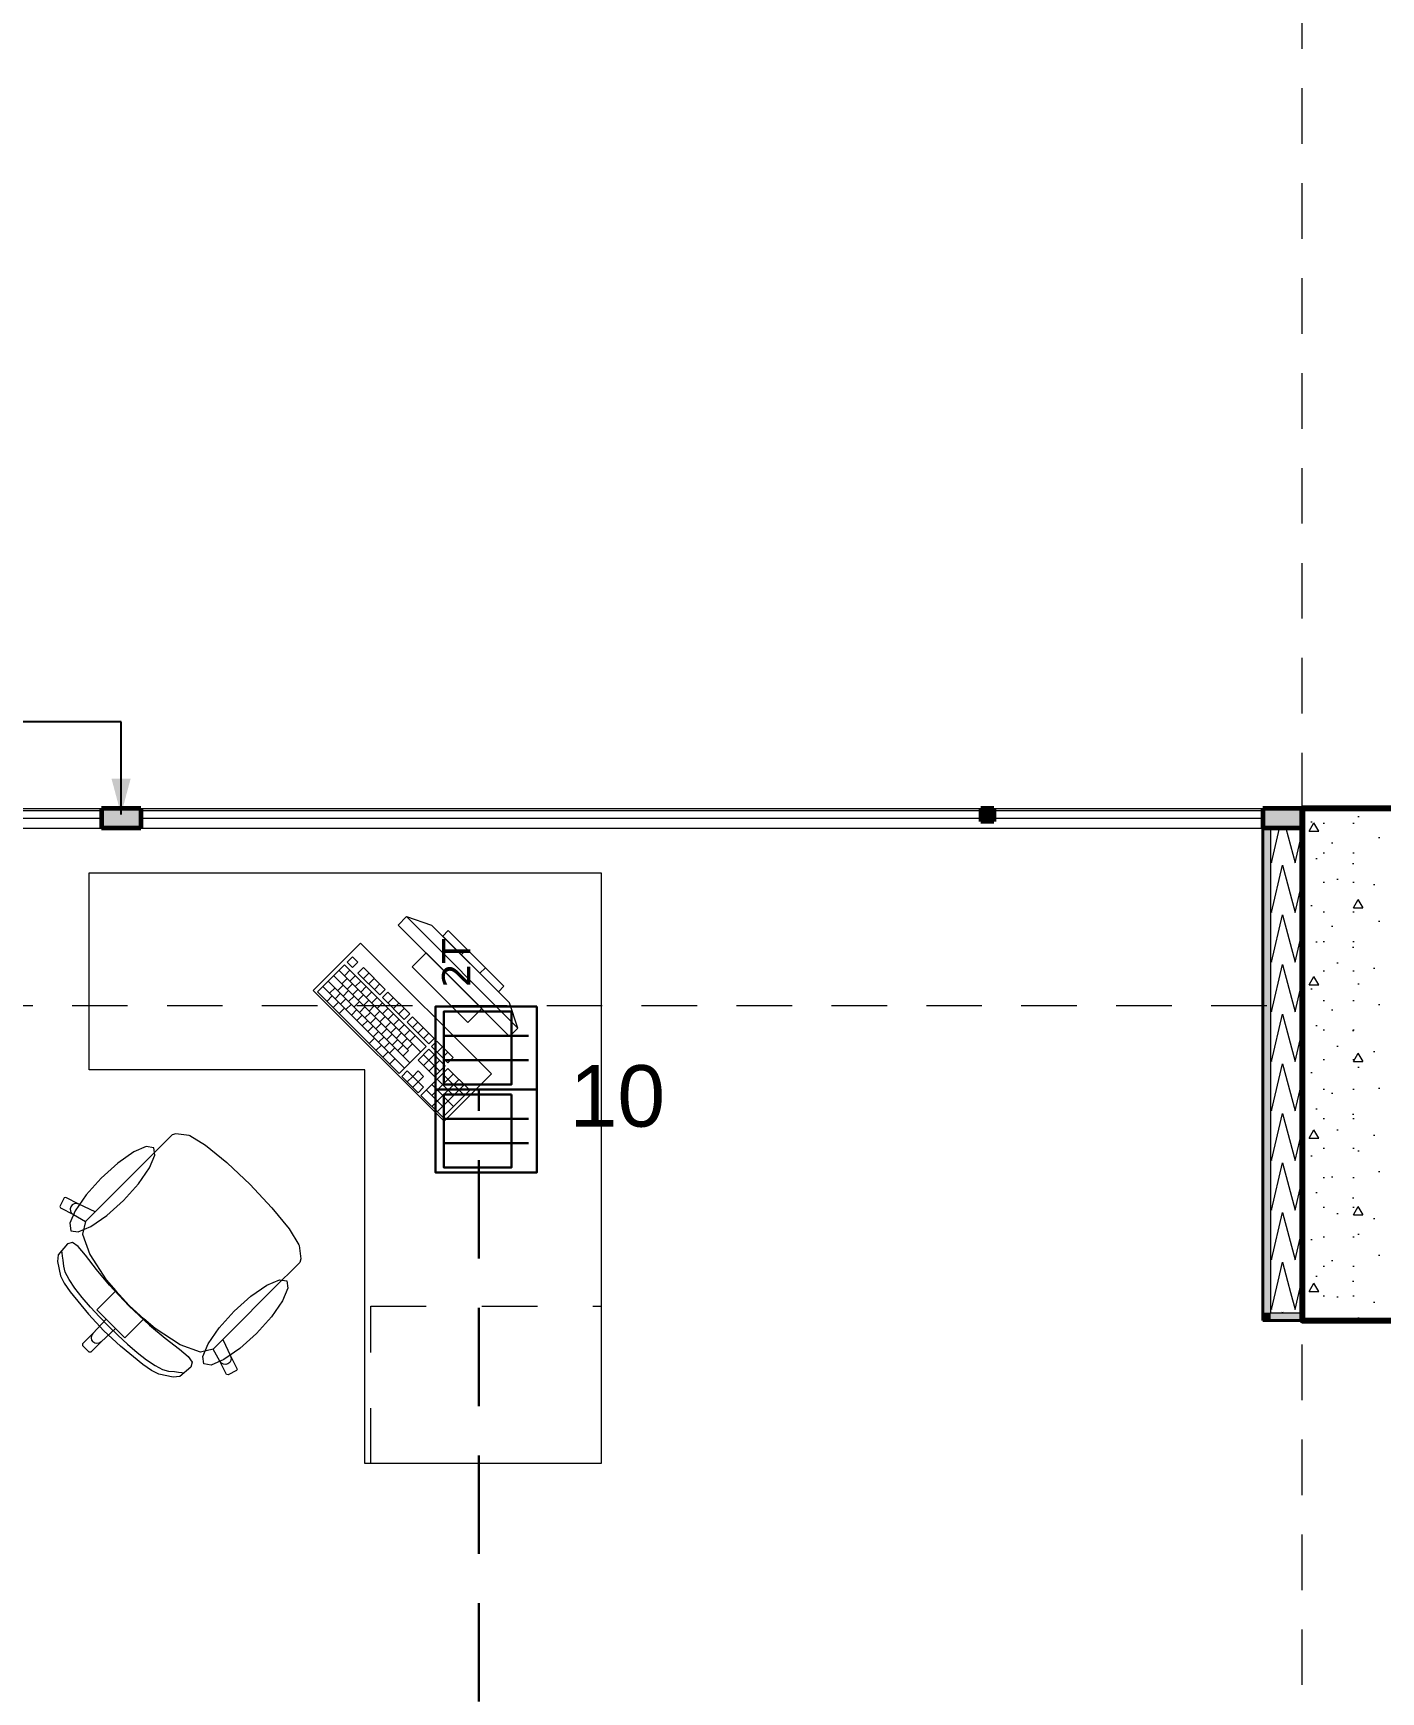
# Model space of a CAD drawing. Header units: inches. Extents: x -19 to 5698, y -728 to 92.
# Drawn here: x 105.347 to 108.77, y 15.157 to 19.369 of the extents above; entities that cross this region are included whole.
import ezdxf

# ---------------------------------------------------------------- set-up
doc = ezdxf.new("R2010")
doc.units = ezdxf.units.IN
doc.header["$MEASUREMENT"] = 0
doc.set_wipeout_variables(frame=1)
for name, pattern in [('HIDDEN', [0.375, 0.25, -0.125]), ('Hidden Line', [0.195611, 0.141111, -0.0545]), ('Rayas', [0.282222, 0.141111, -0.141111]), ('Wipeout_Contour', [1, 0, -1])]:
    doc.linetypes.add(name, pattern=pattern)
doc.layers.get('0').update_dxf_attribs({"color": 61})
doc.layers.add('00 conduct tomacorr', color=120, linetype='HIDDEN', lineweight=30)
doc.layers.add('00 IE LUZ EMERGENCIA', color=253, linetype='Continuous', lineweight=0)
for name, color, linetype in [('02 _ ARQ _ ZON _ Espacio.3D', 7, 'Continuous'), ('08 _ STR _ EXT _ 06 Columnas', 7, 'Continuous'), ('08 _ STR _ EXT _ 09 Vigas', 251, 'Continuous'), ('Acabado - Muros', 7, 'Continuous'), ('Estructura - 04 MURO', 7, 'Continuous'), ('Interior - Mobiliario', 7, 'Continuous'), ('Notas - Etiquetas', 7, 'Continuous')]:
    doc.layers.add(name, color=color, linetype=linetype)
doc.styles.add('Annotative', font='arial.ttf')
doc.dimstyles.new('Estilo_Generado__8', dxfattribs={"dimtxt": 0.18, "dimasz": 0.0912, "dimexe": 0.18, "dimexo": 0.0625, "dimgap": 0, "dimtad": 0, "dimtih": 1, "dimtoh": 1, "dimdec": 4, "dimzin": 0, "dimdsep": 46, "dimcen": 0.09, "dimadec": 0, "dimazin": 0, "dimtfac": 1, "dimtdec": 4, "dimtmove": 0, "dimatfit": 3, "dimldrblk": 'ARROWHEAD_5', "dimfxl": 1, "dimtolj": 1, "dimtzin": 0, "dimarcsym": 0})

# ---------------------------------------------------------------- blocks, each defined once
blk = doc.blocks.new('*X51', base_point=(804.059, 0))
at = {"layer": 'Estructura - 04 MURO', "color": 9, "linetype": 'Continuous', "lineweight": 5}
for p, q in [((820.0512, 16.128), (820.0678, 16.1998)), ((820.0919, 16.1998), (820.0997, 16.1706)), ((820.1275, 16.1983), (820.1279, 16.1998)), ((820.049, 16.1361), (820.0512, 16.128))]:
    blk.add_line(p, q, dxfattribs=at)
blk = doc.blocks.new('*X52', base_point=(804.059, 0))
at = {"layer": 'Estructura - 04 MURO', "color": 9, "linetype": 'Continuous', "lineweight": 5}
for p, q in [((820.1112, 16.128), (820.1275, 16.1983)), ((820.0997, 16.1706), (820.1112, 16.128)), ((820.0785, 16.1198), (820.079, 16.1219)), ((820.079, 16.1219), (820.0796, 16.1198))]:
    blk.add_line(p, q, dxfattribs=at)
blk = doc.blocks.new('*X54', base_point=(804.059, 0))
at = {"layer": 'Estructura - 04 MURO', "color": 9, "linetype": 'Continuous', "lineweight": 5}
for p, q in [((820.0512, 17.262), (820.0716, 17.35)), ((820.0876, 17.35), (820.1112, 17.262)), ((820.1112, 17.262), (820.129, 17.3388)), ((820.049, 17.2701), (820.0512, 17.262)), ((820.0512, 17.136), (820.079, 17.2559)), ((820.079, 17.2559), (820.1112, 17.136)), ((820.1112, 17.136), (820.129, 17.2128)), ((820.049, 17.1441), (820.0512, 17.136)), ((820.0512, 17.01), (820.079, 17.1299)), ((820.079, 17.1299), (820.1112, 17.01)), ((820.1112, 17.01), (820.129, 17.0868)), ((820.049, 17.0181), (820.0512, 17.01)), ((820.0512, 16.884), (820.079, 17.0039)), ((820.079, 17.0039), (820.1112, 16.884)), ((820.1112, 16.884), (820.129, 16.9608)), ((820.049, 16.8921), (820.0512, 16.884)), ((820.0512, 16.758), (820.079, 16.8779)), ((820.079, 16.8779), (820.1112, 16.758)), ((820.1112, 16.758), (820.129, 16.8348)), ((820.049, 16.7661), (820.0512, 16.758)), ((820.0512, 16.632), (820.079, 16.7519)), ((820.079, 16.7519), (820.1112, 16.632)), ((820.1112, 16.632), (820.129, 16.7088)), ((820.049, 16.6401), (820.0512, 16.632)), ((820.0512, 16.506), (820.079, 16.6259)), ((820.079, 16.6259), (820.1112, 16.506)), ((820.1112, 16.506), (820.129, 16.5828)), ((820.049, 16.5141), (820.0512, 16.506)), ((820.0512, 16.38), (820.079, 16.4999)), ((820.079, 16.4999), (820.1112, 16.38)), ((820.1112, 16.38), (820.129, 16.4568)), ((820.049, 16.3881), (820.0512, 16.38)), ((820.0512, 16.254), (820.079, 16.3739)), ((820.079, 16.3739), (820.1112, 16.254)), ((820.1112, 16.254), (820.129, 16.3308)), ((820.049, 16.2621), (820.0512, 16.254)), ((820.0678, 16.1998), (820.079, 16.2479)), ((820.079, 16.2479), (820.0919, 16.1998)), ((820.1279, 16.1998), (820.129, 16.2048))]:
    blk.add_line(p, q, dxfattribs=at)
blk = doc.blocks.new('ARROWHEAD_5')
at = {"linetype": 'Continuous', "lineweight": 0}
blk.add_hatch(color=0, dxfattribs=at).paths.add_polyline_path([(-1, 0.2679), (0, 0), (-1, -0.2679)])
at = {"color": 0, "linetype": 'Continuous', "lineweight": 0}
blk.add_line((0, 0), (-1, 0), dxfattribs=at)
blk = doc.blocks.new('CAJA POP UP 6 MODULOS')
at = {"layer": '00 conduct tomacorr', "linetype": 'Continuous'}
for p, q in [((-0.095, -0.165), (-0.095, -0.0151)), ((-0.052, -0.165), (-0.052, -0.0151)), ((0.052, -0.165), (0.052, -0.0151)), ((0.095, -0.165), (0.095, -0.0151)), ((0, -0.165), (0, -0.18))]:
    blk.add_line(p, q, dxfattribs=at)
for points in [[(-0.147, 0), (0.147, 0), (0.147, -0.18), (-0.147, -0.18)], [(0, 0), (0.147, 0), (0.147, -0.18), (0, -0.18)]]:
    blk.add_lwpolyline(points, close=True, dxfattribs=at)
for points in [[(-0.138, -0.045), (-0.009, -0.045), (-0.009, -0.165), (-0.138, -0.165), (-0.138, -0.045)], [(0.009, -0.045), (0.138, -0.045), (0.138, -0.165), (0.009, -0.165), (0.009, -0.045)]]:
    blk.add_lwpolyline(points, dxfattribs=at)
at = {"color": 1, "insert": (-0.1807, -0.168), "char_height": 0.05, "attachment_point": 1, "rotation": 180}
blk.add_mtext_dynamic_manual_height_columns('{\\fVerdana|b0|i0|c0|p34;2T}', width=0.000481, gutter_width=0.1561, heights=[0], dxfattribs=at)

msp = doc.modelspace()

# ---------------------------------------------------------------- hatches: boundary and pattern name
at = {"layer": '08 _ STR _ EXT _ 06 Columnas', "linetype": 'Continuous', "lineweight": 9}
h = msp.add_hatch(dxfattribs=at)
h.set_pattern_fill('HORMIGÓN_EN_MASA_0002', style=0, pattern_type=2)
h.set_pattern_definition([(0, (92.5, 6e-09), (0, 0.3897114), [0.024375, -0.200625]), (0, (92.6125, 0.19486), (0, 0.3897114), [0.024375, -0.200625]), (60, (92.5, 6e-09), (-0.3375, 0.194856), [0.024375, -0.200625]), (60, (92.725, 6e-09), (-0.3375, 0.194856), [0.024375, -0.200625]), (120, (92.5244, 6e-09), (0.3375, 0.194856), [0.024375, -0.200625]), (120, (92.7494, 6e-09), (0.3375, 0.194856), [0.024375, -0.200625]), (0, (92.500015, 0.0375), (0, 0.075), [0, -0.075, 0, -0.1125]), (45, (92.537515, 0.0375), (-0.053033, 0.053033), [0, -0.05625, 0, -0.09375])])
h.paths.add_polyline_path([(109.47, 17.4), (108.57, 17.4), (108.57, 16.0998), (109.07, 16.0999), (109.07, 16.9), (109.47, 16.9001)])
at = {"layer": 'Estructura - 04 MURO', "linetype": 'Continuous', "lineweight": 9}
for points in [[(108.49, 16.1198), (108.47, 16.1198), (108.47, 16.0998)], [(108.49, 16.1198), (108.47, 16.0998), (108.49, 16.0998)], [(108.49, 16.0998), (108.57, 16.0998), (108.57, 16.1198), (108.49, 16.1198)]]:
    msp.add_hatch(color=250, dxfattribs=at).paths.add_polyline_path(points)

# ---------------------------------------------------------------- linework, layer by layer
at = {"layer": '00 conduct tomacorr'}
msp.add_line((106.4788, 12.1324), (106.4788, 16.6865), dxfattribs=at)
at = {"layer": '02 _ ARQ _ ZON _ Espacio.3D', "color": 254, "linetype": 'Continuous', "lineweight": 0, "flags": 128}
for points in [[(100.8201, 17.4), (112.52, 17.4), (112.52, 29.6999), (100.82, 29.7), (100.82, 27.9653), (102.07, 27.9653), (102.07, 27.7902), (100.82, 27.7902)], [(104.8201, 17.35), (104.8201, 6.45), (117.6487, 6.4499), (117.6487, 7.7), (117.7931, 7.7), (117.793, 6.45), (122.1232, 6.45), (122.1232, 7.7), (122.57, 7.7), (122.57, 16.9), (122.57, 17.4), (116.67, 17.4), (116.67, 16.9), (116.07, 16.9), (116.07, 16.2999), (115.57, 16.2999), (115.57, 17.4), (112.57, 17.4), (112.57, 16.0999), (108.57, 16.0998), (108.57, 17.35)]]:
    msp.add_lwpolyline(points, close=True, dxfattribs=at)
at = {"layer": '08 _ STR _ EXT _ 06 Columnas', "color": 7, "linetype": 'Continuous', "lineweight": 80, "flags": 128}
msp.add_lwpolyline([(109.47, 17.4), (108.57, 17.4), (108.57, 16.0998), (109.07, 16.0999), (109.07, 16.9), (109.47, 16.9001)], close=True, dxfattribs=at)
at = {"layer": '08 _ STR _ EXT _ 09 Vigas', "color": 251, "linetype": 'Hidden Line', "lineweight": 13, "true_color": 0x636466}
for p, q in [((108.57, 17.4), (108.57, 29.7)), ((102.07, 16.9), (108.57, 16.9)), ((108.57, 7.7), (108.57, 16.9))]:
    msp.add_line(p, q, dxfattribs=at)
at = {"layer": 'Acabado - Muros', "color": 7, "linetype": 'Continuous', "lineweight": 60}
msp.add_line((108.57, 17.4), (108.57, 17.35), dxfattribs=at)
at = {"layer": 'Estructura - 04 MURO', "color": 143, "linetype": 'Continuous', "lineweight": 5}
for p, q in [((108.49, 16.1998), (108.49, 16.1198)), ((108.49, 16.1998), (108.49, 16.1198)), ((108.49, 16.1198), (108.57, 16.1198)), ((108.57, 16.1198), (108.57, 16.1198))]:
    msp.add_line(p, q, dxfattribs=at)
at = {"layer": 'Estructura - 04 MURO', "color": 143, "linetype": 'Continuous', "lineweight": 5, "flags": 128}
for points in [[(108.57, 16.1998), (108.57, 17.35)], [(108.57, 16.1198), (108.57, 16.1998)]]:
    msp.add_lwpolyline(points, dxfattribs=at)
at = {"layer": 'Estructura - 04 MURO', "color": 7, "linetype": 'Continuous', "lineweight": 40, "flags": 128}
for points in [[(108.47, 16.0998), (108.47, 16.1198)], [(108.47, 16.0998), (108.57, 16.0998)]]:
    msp.add_lwpolyline(points, dxfattribs=at)
at = {"layer": 'Interior - Mobiliario', "color": 175, "linetype": 'Continuous', "lineweight": 13}
for p, q in [((106.2951, 17.1254), (106.2739, 17.1042)), ((106.2739, 17.1042), (106.5568, 16.8214)), ((106.578, 16.8426), (106.2951, 17.1254)), ((106.2951, 17.1254), (106.3588, 17.1042)), ((106.3588, 17.1042), (106.5568, 16.9062)), ((106.4012, 17.0901), (106.3871, 17.0759)), ((106.3871, 17.0759), (106.5285, 16.9345)), ((106.5426, 16.9486), (106.4012, 17.0901)), ((106.1578, 17.0237), (106.144, 17.01)), ((106.1716, 17.0098), (106.1578, 17.0237)), ((106.3446, 17.0335), (106.3093, 16.9981)), ((106.4861, 16.8921), (106.3446, 17.0335)), ((106.4342, 17.0288), (106.4484, 17.0429)), ((106.1372, 17.0031), (106.0686, 16.9345)), ((106.1098, 16.9757), (106.3002, 16.7853)), ((106.1235, 16.9894), (106.3312, 16.7817)), ((106.3449, 16.7954), (106.1372, 17.0031)), ((106.1373, 16.9755), (106.151, 16.9893)), ((106.144, 17.01), (106.1579, 16.9961)), ((106.1512, 16.9617), (106.1649, 16.9754)), ((106.1579, 16.9961), (106.1716, 17.0098)), ((106.1855, 16.996), (106.1717, 16.9823)), ((106.1717, 16.9823), (106.2271, 16.9269)), ((106.2408, 16.9406), (106.1855, 16.996)), ((106.1856, 16.9684), (106.1993, 16.9821)), ((106.3093, 16.9981), (106.4507, 16.8567)), ((106.4814, 16.9816), (106.4955, 16.9958)), ((106.0686, 16.9345), (106.2763, 16.7268)), ((106.0823, 16.9482), (106.29, 16.7405)), ((106.096, 16.962), (106.3038, 16.7543)), ((106.0996, 16.9309), (106.1134, 16.9447)), ((106.1203, 16.9377), (106.134, 16.9514)), ((106.1305, 16.9549), (106.1442, 16.9686)), ((106.1341, 16.9239), (106.1478, 16.9376)), ((106.1444, 16.9411), (106.1581, 16.9548)), ((106.1582, 16.9272), (106.1719, 16.9409)), ((106.165, 16.9478), (106.1787, 16.9616)), ((106.1789, 16.934), (106.1926, 16.9477)), ((106.1927, 16.9202), (106.2064, 16.9339)), ((106.1994, 16.9546), (106.2131, 16.9683)), ((106.2133, 16.9407), (106.227, 16.9544)), ((106.2271, 16.9269), (106.2408, 16.9406)), ((106.2478, 16.9337), (106.2341, 16.92)), ((106.3032, 16.8783), (106.2478, 16.9337)), ((106.5285, 16.9345), (106.5426, 16.9486)), ((106.0929, 16.9103), (106.1066, 16.924)), ((106.1084, 16.8947), (106.1221, 16.9084)), ((106.1135, 16.9171), (106.1272, 16.9308)), ((106.124, 16.8791), (106.1377, 16.8929)), ((106.1273, 16.9032), (106.141, 16.917)), ((106.1412, 16.8894), (106.1549, 16.9031)), ((106.148, 16.91), (106.1617, 16.9237)), ((106.1618, 16.8962), (106.1755, 16.9099)), ((106.1721, 16.9134), (106.1858, 16.9271)), ((106.1757, 16.8823), (106.1894, 16.8961)), ((106.1859, 16.8995), (106.1996, 16.9132)), ((106.1998, 16.8857), (106.2135, 16.8994)), ((106.2066, 16.9063), (106.2203, 16.92)), ((106.2204, 16.8925), (106.2341, 16.9062)), ((106.2341, 16.92), (106.2894, 16.8646)), ((106.2343, 16.8786), (106.248, 16.8923)), ((106.2479, 16.9061), (106.2616, 16.9198)), ((106.2617, 16.8923), (106.2755, 16.906)), ((106.2756, 16.8784), (106.2893, 16.8921)), ((106.4507, 16.8567), (106.4861, 16.8921)), ((106.578, 16.8426), (106.5568, 16.9062)), ((106.155, 16.8755), (106.1687, 16.8893)), ((106.1689, 16.8617), (106.1826, 16.8754)), ((106.1827, 16.8479), (106.1964, 16.8616)), ((106.1895, 16.8685), (106.2032, 16.8822)), ((106.1966, 16.834), (106.2103, 16.8477)), ((106.2034, 16.8546), (106.2171, 16.8684)), ((106.2136, 16.8718), (106.2273, 16.8855)), ((106.2172, 16.8408), (106.2309, 16.8545)), ((106.2275, 16.858), (106.2412, 16.8717)), ((106.2413, 16.8441), (106.255, 16.8578)), ((106.2481, 16.8648), (106.2618, 16.8785)), ((106.2619, 16.8509), (106.2757, 16.8646)), ((106.2758, 16.8371), (106.2895, 16.8508)), ((106.2894, 16.8646), (106.3032, 16.8783)), ((106.3101, 16.8714), (106.2964, 16.8576)), ((106.2964, 16.8576), (106.3518, 16.8022)), ((106.3655, 16.816), (106.3101, 16.8714)), ((106.3102, 16.8438), (106.3239, 16.8575)), ((106.2002, 16.803), (106.2139, 16.8167)), ((106.2104, 16.8202), (106.2241, 16.8339)), ((106.2243, 16.8063), (106.238, 16.82)), ((106.2311, 16.8269), (106.2448, 16.8407)), ((106.2381, 16.7925), (106.2518, 16.8062)), ((106.2449, 16.8131), (106.2586, 16.8268)), ((106.2552, 16.8303), (106.2689, 16.844)), ((106.2588, 16.7993), (106.2725, 16.813)), ((106.269, 16.8164), (106.2827, 16.8301)), ((106.2829, 16.8026), (106.2966, 16.8163)), ((106.2896, 16.8232), (106.3034, 16.8369)), ((106.3035, 16.8094), (106.3172, 16.8231)), ((106.3241, 16.8299), (106.3378, 16.8437)), ((106.3379, 16.8161), (106.3516, 16.8298)), ((106.3518, 16.8022), (106.3655, 16.816)), ((106.3724, 16.809), (106.3587, 16.7953)), ((106.4139, 16.7675), (106.3724, 16.809)), ((106.5568, 16.8214), (106.578, 16.8426)), ((106.2175, 16.7857), (106.2312, 16.7994)), ((106.2348, 16.7684), (106.2485, 16.7821)), ((106.252, 16.7786), (106.2657, 16.7923)), ((106.2521, 16.7511), (106.2658, 16.7648)), ((106.2726, 16.7854), (106.2863, 16.7991)), ((106.2763, 16.7268), (106.3449, 16.7954)), ((106.2864, 16.7716), (106.3002, 16.7853)), ((106.2967, 16.7887), (106.3104, 16.8024)), ((106.3518, 16.7885), (106.3244, 16.761)), ((106.3381, 16.7748), (106.3797, 16.7332)), ((106.3382, 16.7472), (106.3657, 16.7746)), ((106.3934, 16.7469), (106.3518, 16.7885)), ((106.3587, 16.7953), (106.4002, 16.7538)), ((106.3725, 16.7815), (106.3862, 16.7952)), ((106.3864, 16.7676), (106.4001, 16.7813)), ((106.4002, 16.7538), (106.4139, 16.7675)), ((106.297, 16.7336), (106.2833, 16.7199)), ((106.3108, 16.7198), (106.297, 16.7336)), ((106.3245, 16.7335), (106.3108, 16.7198)), ((106.3244, 16.761), (106.3659, 16.7195)), ((106.3384, 16.7196), (106.3245, 16.7335)), ((106.4003, 16.74), (106.3317, 16.6714)), ((106.3521, 16.7333), (106.3795, 16.7608)), ((106.3593, 16.6713), (106.4141, 16.7262)), ((106.3659, 16.7195), (106.3934, 16.7469)), ((106.3866, 16.7263), (106.442, 16.6709)), ((106.4557, 16.6846), (106.4003, 16.74)), ((106.2833, 16.7199), (106.3248, 16.6784)), ((106.2971, 16.7061), (106.3108, 16.7198)), ((106.3108, 16.7198), (106.3247, 16.7059)), ((106.3109, 16.6922), (106.3247, 16.7059)), ((106.3247, 16.7059), (106.3384, 16.7196)), ((106.3385, 16.6921), (106.3247, 16.7059)), ((106.3248, 16.6784), (106.3385, 16.6921)), ((106.3454, 16.6851), (106.387, 16.6436)), ((106.3591, 16.6989), (106.4145, 16.6435)), ((106.3594, 16.6437), (106.428, 16.7123)), ((106.3729, 16.7126), (106.4144, 16.671)), ((106.3733, 16.6299), (106.4418, 16.6985)), ((106.3871, 16.616), (106.4557, 16.6846)), ((106.3317, 16.6714), (106.3871, 16.616)), ((105.6995, 16.5711), (105.6775, 16.5492)), ((105.7088, 16.574), (105.6995, 16.5711)), ((105.7427, 16.57), (105.7088, 16.574)), ((105.7448, 16.5691), (105.7427, 16.57)), ((105.7848, 16.5442), (105.7448, 16.5691)), ((105.652, 16.5237), (105.5041, 16.3758)), ((105.6775, 16.5492), (105.652, 16.5237)), ((105.8385, 16.5006), (105.7848, 16.5442)), ((105.8393, 16.4999), (105.8385, 16.5006)), ((105.8977, 16.4451), (105.8393, 16.4999)), ((105.8977, 16.4451), (105.9525, 16.3868)), ((105.4252, 16.4111), (105.4144, 16.3897)), ((105.4144, 16.3897), (105.4158, 16.3857)), ((105.4158, 16.3857), (105.4489, 16.3687)), ((105.4293, 16.4124), (105.4252, 16.4111)), ((105.4624, 16.3954), (105.4293, 16.4124)), ((105.4422, 16.3889), (105.4406, 16.3833)), ((105.4458, 16.3935), (105.4422, 16.3889)), ((105.4509, 16.3963), (105.4458, 16.3935)), ((105.4567, 16.397), (105.4509, 16.3963)), ((105.4624, 16.3954), (105.4567, 16.397)), ((105.5041, 16.3758), (105.4624, 16.3954)), ((105.9525, 16.3868), (105.9532, 16.3859)), ((105.9532, 16.3859), (105.9968, 16.3323)), ((105.4406, 16.3833), (105.4413, 16.3775)), ((105.4413, 16.3775), (105.4442, 16.3723)), ((105.4442, 16.3723), (105.4489, 16.3687)), ((105.4489, 16.3687), (105.4799, 16.3514)), ((105.4799, 16.3514), (105.4724, 16.3194)), ((105.4799, 16.3516), (105.5041, 16.3758)), ((105.4799, 16.3516), (105.4799, 16.3514)), ((105.4724, 16.3194), (105.4908, 16.2674)), ((105.9968, 16.3323), (106.0217, 16.2922)), ((105.4106, 16.2664), (105.4087, 16.2497)), ((105.4338, 16.2943), (105.4106, 16.2664)), ((105.4202, 16.2717), (105.4194, 16.2762)), ((105.421, 16.2637), (105.4202, 16.2717)), ((105.423, 16.2529), (105.421, 16.2637)), ((105.4467, 16.2977), (105.4338, 16.2943)), ((105.461, 16.2877), (105.4467, 16.2977)), ((105.4796, 16.2654), (105.461, 16.2877)), ((105.5075, 16.2292), (105.4796, 16.2654)), ((105.4908, 16.2674), (105.5321, 16.2036)), ((106.0217, 16.2922), (106.0226, 16.2901)), ((106.0226, 16.2901), (106.0266, 16.2562)), ((105.4087, 16.2497), (105.4165, 16.2135)), ((105.4242, 16.2375), (105.423, 16.2529)), ((105.4281, 16.2228), (105.4242, 16.2375)), ((105.4381, 16.2039), (105.4281, 16.2228)), ((105.5403, 16.1899), (105.5075, 16.2292)), ((106.0018, 16.2249), (105.9762, 16.1994)), ((106.0237, 16.2469), (106.0018, 16.2249)), ((106.0266, 16.2562), (106.0237, 16.2469)), ((105.4165, 16.2135), (105.4254, 16.1943)), ((105.4254, 16.1943), (105.4403, 16.1726)), ((105.4529, 16.1821), (105.4381, 16.2039)), ((105.4715, 16.1583), (105.4529, 16.1821)), ((105.5569, 16.1755), (105.5295, 16.1481)), ((105.5321, 16.2036), (105.5569, 16.1755)), ((105.5897, 16.1372), (105.5403, 16.1899)), ((105.5569, 16.1755), (105.5902, 16.1376)), ((105.9762, 16.1994), (105.8284, 16.0516)), ((105.4403, 16.1726), (105.4872, 16.1159)), ((105.4926, 16.1335), (105.4715, 16.1583)), ((105.5152, 16.1089), (105.4926, 16.1335)), ((105.5295, 16.1481), (105.5084, 16.1269)), ((105.5897, 16.1372), (105.6425, 16.0877)), ((105.628, 16.1043), (105.5902, 16.1376)), ((105.4872, 16.1159), (105.5263, 16.0737)), ((105.532, 16.1033), (105.498, 16.0668)), ((105.5084, 16.1269), (105.532, 16.1033)), ((105.538, 16.0854), (105.5152, 16.1089)), ((105.532, 16.1033), (105.5439, 16.0914)), ((105.5559, 16.0794), (105.5439, 16.0914)), ((105.628, 16.1043), (105.6007, 16.0769)), ((105.6562, 16.0795), (105.628, 16.1043)), ((105.498, 16.0668), (105.4719, 16.0407)), ((105.4948, 16.0619), (105.4937, 16.0562)), ((105.4937, 16.0562), (105.4948, 16.0504)), ((105.498, 16.0668), (105.4948, 16.0619)), ((105.4948, 16.0504), (105.4981, 16.0455)), ((105.5559, 16.0794), (105.5194, 16.0454)), ((105.5685, 16.0346), (105.5263, 16.0737)), ((105.538, 16.0854), (105.5615, 16.0626)), ((105.5795, 16.0558), (105.5559, 16.0794)), ((105.5615, 16.0626), (105.5861, 16.0401)), ((105.6007, 16.0769), (105.5795, 16.0558)), ((105.6425, 16.0877), (105.6818, 16.055)), ((105.72, 16.0382), (105.6562, 16.0795)), ((105.6818, 16.055), (105.718, 16.0271)), ((105.8042, 16.0273), (105.8284, 16.0516)), ((105.8284, 16.0516), (105.848, 16.0098)), ((105.4719, 16.0407), (105.4719, 16.0364)), ((105.4719, 16.0364), (105.4805, 16.0279)), ((105.489, 16.0194), (105.4805, 16.0279)), ((105.4933, 16.0194), (105.489, 16.0194)), ((105.5194, 16.0454), (105.4933, 16.0194)), ((105.503, 16.0423), (105.4981, 16.0455)), ((105.5088, 16.0411), (105.503, 16.0423)), ((105.5145, 16.0422), (105.5088, 16.0411)), ((105.5194, 16.0454), (105.5145, 16.0422)), ((105.6252, 15.9878), (105.5685, 16.0346)), ((105.5861, 16.0401), (105.6109, 16.0189)), ((105.6109, 16.0189), (105.6347, 16.0003)), ((105.718, 16.0271), (105.7403, 16.0084)), ((105.772, 16.0198), (105.72, 16.0382)), ((105.7403, 16.0084), (105.7503, 15.9941)), ((105.8039, 16.0273), (105.772, 16.0198)), ((105.8042, 16.0273), (105.8039, 16.0273)), ((105.8212, 15.9963), (105.8039, 16.0273)), ((105.848, 16.0098), (105.8496, 16.0042)), ((105.848, 16.0098), (105.8649, 15.9767)), ((105.6469, 15.9729), (105.6252, 15.9878)), ((105.6347, 16.0003), (105.6565, 15.9855)), ((105.6661, 15.9639), (105.6469, 15.9729)), ((105.6565, 15.9855), (105.6753, 15.9755)), ((105.7022, 15.9561), (105.6661, 15.9639)), ((105.6753, 15.9755), (105.6901, 15.9716)), ((105.6901, 15.9716), (105.7055, 15.9705)), ((105.7055, 15.9705), (105.7162, 15.9684)), ((105.7162, 15.9684), (105.7243, 15.9676)), ((105.7469, 15.9812), (105.719, 15.958)), ((105.7243, 15.9676), (105.7288, 15.9668)), ((105.7503, 15.9941), (105.7469, 15.9812)), ((105.8249, 15.9917), (105.8212, 15.9963)), ((105.8382, 15.9632), (105.8212, 15.9963)), ((105.83, 15.9888), (105.8249, 15.9917)), ((105.8359, 15.9881), (105.83, 15.9888)), ((105.8415, 15.9896), (105.8359, 15.9881)), ((105.8423, 15.9618), (105.8382, 15.9632)), ((105.8461, 15.9932), (105.8415, 15.9896)), ((105.8636, 15.9727), (105.8423, 15.9618)), ((105.8489, 15.9983), (105.8461, 15.9932)), ((105.8496, 16.0042), (105.8489, 15.9983)), ((105.8649, 15.9767), (105.8636, 15.9727)), ((105.719, 15.958), (105.7022, 15.9561))]:
    msp.add_line(p, q, dxfattribs=at)
at = {"layer": 'Interior - Mobiliario', "color": 175, "linetype": 'Rayas', "lineweight": 13}
for p, q in [((106.2041, 15.7365), (106.2041, 16.1365)), ((106.2041, 16.1365), (106.7891, 16.1365))]:
    msp.add_line(p, q, dxfattribs=at)
at = {"layer": 'Interior - Mobiliario', "color": 175, "linetype": 'Continuous', "lineweight": 13, "flags": 128}
for points in [[(106.7891, 17.2365), (106.7891, 15.7365), (106.1891, 15.7365), (106.1891, 16.7365), (105.4891, 16.7365), (105.4891, 17.2365)], [(106.1785, 17.0582), (106.0583, 16.938), (106.3906, 16.6057), (106.5108, 16.7259)], [(105.5192, 16.4616), (105.4811, 16.4191), (105.4531, 16.3787), (105.4395, 16.3467), (105.4423, 16.3278), (105.4612, 16.3249), (105.4933, 16.3385), (105.5337, 16.3665), (105.5762, 16.4047), (105.6143, 16.4472), (105.6423, 16.4875), (105.6559, 16.5196), (105.6531, 16.5385), (105.6341, 16.5414), (105.6021, 16.5278), (105.5617, 16.4997)], [(105.9142, 16.0667), (105.8717, 16.0285), (105.8313, 16.0005), (105.7992, 15.9869), (105.7803, 15.9898), (105.7775, 16.0087), (105.7911, 16.0407), (105.8191, 16.0811), (105.8572, 16.1236), (105.8997, 16.1617), (105.9401, 16.1898), (105.9722, 16.2034), (105.9911, 16.2005), (105.9939, 16.1816), (105.9803, 16.1495), (105.9523, 16.1091)]]:
    msp.add_lwpolyline(points, close=True, dxfattribs=at)

# ---------------------------------------------------------------- block references
at = {"layer": '00 conduct tomacorr', "xscale": 1.432830642179531, "yscale": 1.432830642179531, "zscale": 1.432830642179531, "rotation": 269.9999999999999}
msp.add_blockref('CAJA POP UP 6 MODULOS', (106.6262, 16.6865), dxfattribs=at)
at = {"layer": 'Estructura - 04 MURO', "color": 7, "lineweight": 80}
for name in ['*X51', '*X52']:
    msp.add_blockref(name, (92.5, 0), dxfattribs=at)

# ---------------------------------------------------------------- texts
at = {"layer": '00 IE LUZ EMERGENCIA', "style": 'Annotative'}
msp.add_attdef('10', (106.7093, 16.5921), '', height=0.1562, dxfattribs=at)

# ---------------------------------------------------------------- next in the draw order: wipeouts: each hides what was drawn before it
at = {"color": 254, "linetype": 'Wipeout_Contour', "lineweight": 0, "ltscale": 4895.995154}
msp.add_wipeout([(103.37, 17.367), (103.37, 17.35), (105.52, 17.35), (105.52, 17.4), (103.3865, 17.4), (103.3865, 17.367)], dxfattribs=at).dxf.layer = 'Acabado - Muros'
at = {"color": 254, "linetype": 'Wipeout_Contour', "lineweight": 0, "ltscale": 4911.756317}
msp.add_wipeout([(107.7535, 17.4), (105.62, 17.4), (105.62, 17.35), (107.77, 17.35), (107.77, 17.367), (107.7535, 17.367)], dxfattribs=at).dxf.layer = 'Acabado - Muros'

# ---------------------------------------------------------------- next in the draw order: linework, layer by layer
at = {"layer": 'Acabado - Muros', "color": 7, "linetype": 'Continuous', "lineweight": 60}
msp.add_line((105.62, 17.35), (105.52, 17.35), dxfattribs=at)
at = {"layer": 'Acabado - Muros', "color": 251, "linetype": 'Continuous', "lineweight": 13, "flags": 128}
for points in [[(103.3865, 17.4), (105.52, 17.4)], [(102.67, 17.35), (103.37, 17.35), (105.52, 17.35)]]:
    msp.add_lwpolyline(points, dxfattribs=at)

# ---------------------------------------------------------------- next in the draw order: wipeouts: each hides what was drawn before it
at = {"color": 254, "linetype": 'Wipeout_Contour', "lineweight": 0, "ltscale": 4919.458146}
msp.add_wipeout([(107.7865, 17.367), (107.77, 17.367), (107.77, 17.35), (108.47, 17.35), (108.47, 17.4), (107.7865, 17.4)], dxfattribs=at).dxf.layer = 'Acabado - Muros'

# ---------------------------------------------------------------- next in the draw order: hatches: boundary and pattern name
at = {"layer": 'Estructura - 04 MURO', "linetype": 'Continuous', "lineweight": 9}
msp.add_hatch(color=250, dxfattribs=at).paths.add_polyline_path([(108.47, 17.35), (108.47, 16.1198), (108.49, 16.1198), (108.49, 17.35)])

# ---------------------------------------------------------------- next in the draw order: linework, layer by layer
at = {"layer": 'Acabado - Muros', "color": 7, "linetype": 'Continuous', "lineweight": 60}
msp.add_line((108.57, 17.35), (108.47, 17.35), dxfattribs=at)
at = {"layer": 'Acabado - Muros', "color": 251, "linetype": 'Continuous', "lineweight": 13, "flags": 128}
for points in [[(105.62, 17.4), (107.7535, 17.4)], [(107.7865, 17.4), (108.47, 17.4)], [(105.62, 17.35), (107.77, 17.35), (108.47, 17.35)]]:
    msp.add_lwpolyline(points, dxfattribs=at)
at = {"layer": 'Estructura - 04 MURO', "color": 143, "linetype": 'Continuous', "lineweight": 5}
msp.add_line((108.49, 17.35), (108.49, 16.1998), dxfattribs=at)
at = {"layer": 'Estructura - 04 MURO', "color": 7, "linetype": 'Continuous', "lineweight": 40, "flags": 128}
for points in [[(108.47, 17.35), (108.49, 17.35)], [(108.47, 17.35), (108.47, 16.1198)]]:
    msp.add_lwpolyline(points, dxfattribs=at)
at = {"layer": 'Estructura - 04 MURO', "color": 143, "linetype": 'Continuous', "lineweight": 5, "flags": 128}
msp.add_lwpolyline([(108.49, 17.35), (108.57, 17.35)], dxfattribs=at)

# ---------------------------------------------------------------- next in the draw order: block references
at = {"layer": 'Estructura - 04 MURO', "color": 7, "lineweight": 80}
msp.add_blockref('*X54', (92.5, 0), dxfattribs=at)

# ---------------------------------------------------------------- next in the draw order: wipeouts: each hides what was drawn before it
at = {"color": 254, "linetype": 'Wipeout_Contour', "lineweight": 0, "ltscale": 3264.790267}
msp.add_wipeout([(105.52, 17.395), (103.3865, 17.395), (103.3865, 17.375), (105.52, 17.375)], dxfattribs=at).dxf.layer = 'Acabado - Muros'

# ---------------------------------------------------------------- next in the draw order: linework, layer by layer
at = {"layer": 'Acabado - Muros', "color": 7, "linetype": 'Continuous', "lineweight": 60}
msp.add_line((105.52, 17.4), (105.52, 17.35), dxfattribs=at)
at = {"layer": 'Acabado - Muros', "color": 7, "linetype": 'Continuous', "lineweight": 13, "flags": 128}
msp.add_lwpolyline([(105.52, 17.395), (105.52, 17.375), (103.3865, 17.375), (103.3865, 17.395)], close=True, dxfattribs=at)

# ---------------------------------------------------------------- next in the draw order: leaders
at = {"layer": 'Notas - Etiquetas', "color": 144, "linetype": 'Continuous', "lineweight": 13, "annotation_type": 0, "has_hookline": 1, "hookline_direction": 1, "text_width": 1.9482}
msp.add_leader([(105.57, 17.385), (105.57, 17.6202), (103.347, 17.6202)], dimstyle='Estilo_Generado__8', dxfattribs=at)

# ---------------------------------------------------------------- next in the draw order: wipeouts: each hides what was drawn before it
at = {"color": 254, "linetype": 'Wipeout_Contour', "lineweight": 0, "ltscale": 3273.722245}
msp.add_wipeout([(107.7535, 17.395), (105.62, 17.395), (105.62, 17.375), (107.7535, 17.375)], dxfattribs=at).dxf.layer = 'Acabado - Muros'
at = {"color": 254, "linetype": 'Wipeout_Contour', "lineweight": 0, "ltscale": 3279.48699}
msp.add_wipeout([(108.47, 17.395), (107.7865, 17.395), (107.7865, 17.375), (108.47, 17.375)], dxfattribs=at).dxf.layer = 'Acabado - Muros'

# ---------------------------------------------------------------- next in the draw order: hatches: boundary and pattern name
at = {"layer": 'Acabado - Muros', "linetype": 'Continuous', "lineweight": 0}
for points in [[(105.62, 17.35), (105.62, 17.4), (105.52, 17.4), (105.52, 17.35)], [(107.7865, 17.367), (107.7865, 17.4), (107.7535, 17.4), (107.7535, 17.367)], [(108.47, 17.4), (108.47, 17.35), (108.57, 17.35), (108.57, 17.4)]]:
    msp.add_hatch(color=254, dxfattribs=at).paths.add_polyline_path(points)

# ---------------------------------------------------------------- next in the draw order: linework, layer by layer
at = {"layer": '08 _ STR _ EXT _ 09 Vigas', "color": 251, "linetype": 'Hidden Line', "lineweight": 13, "true_color": 0x636466}
msp.add_line((102.07, 17.4), (122.57, 17.4), dxfattribs=at)
at = {"layer": 'Acabado - Muros', "color": 7, "linetype": 'Continuous', "lineweight": 60}
for p, q in [((105.62, 17.4), (105.52, 17.4)), ((105.62, 17.4), (105.62, 17.35)), ((107.7865, 17.4), (107.7535, 17.4)), ((107.7535, 17.4), (107.7535, 17.367)), ((107.7865, 17.4), (107.7865, 17.367)), ((108.47, 17.4), (108.47, 17.35)), ((108.57, 17.4), (108.47, 17.4)), ((107.7865, 17.367), (107.7535, 17.367))]:
    msp.add_line(p, q, dxfattribs=at)
at = {"layer": 'Acabado - Muros', "color": 7, "linetype": 'Continuous', "lineweight": 13, "flags": 128}
for points in [[(107.7535, 17.395), (107.7535, 17.375), (105.62, 17.375), (105.62, 17.395)], [(108.47, 17.395), (108.47, 17.375), (107.7865, 17.375), (107.7865, 17.395)]]:
    msp.add_lwpolyline(points, close=True, dxfattribs=at)

# ---------------------------------------------------------------- next in the draw order: leaders
at = {"layer": 'Notas - Etiquetas', "color": 144, "linetype": 'Continuous', "lineweight": 13, "annotation_type": 0, "has_hookline": 1, "hookline_direction": 1, "text_width": 1.9482}
msp.add_leader([(112.367, 17.4), (112.2666, 17.5507), (109.7965, 17.5507)], dimstyle='Estilo_Generado__8', dxfattribs=at)

doc.saveas('drawing.dxf')
